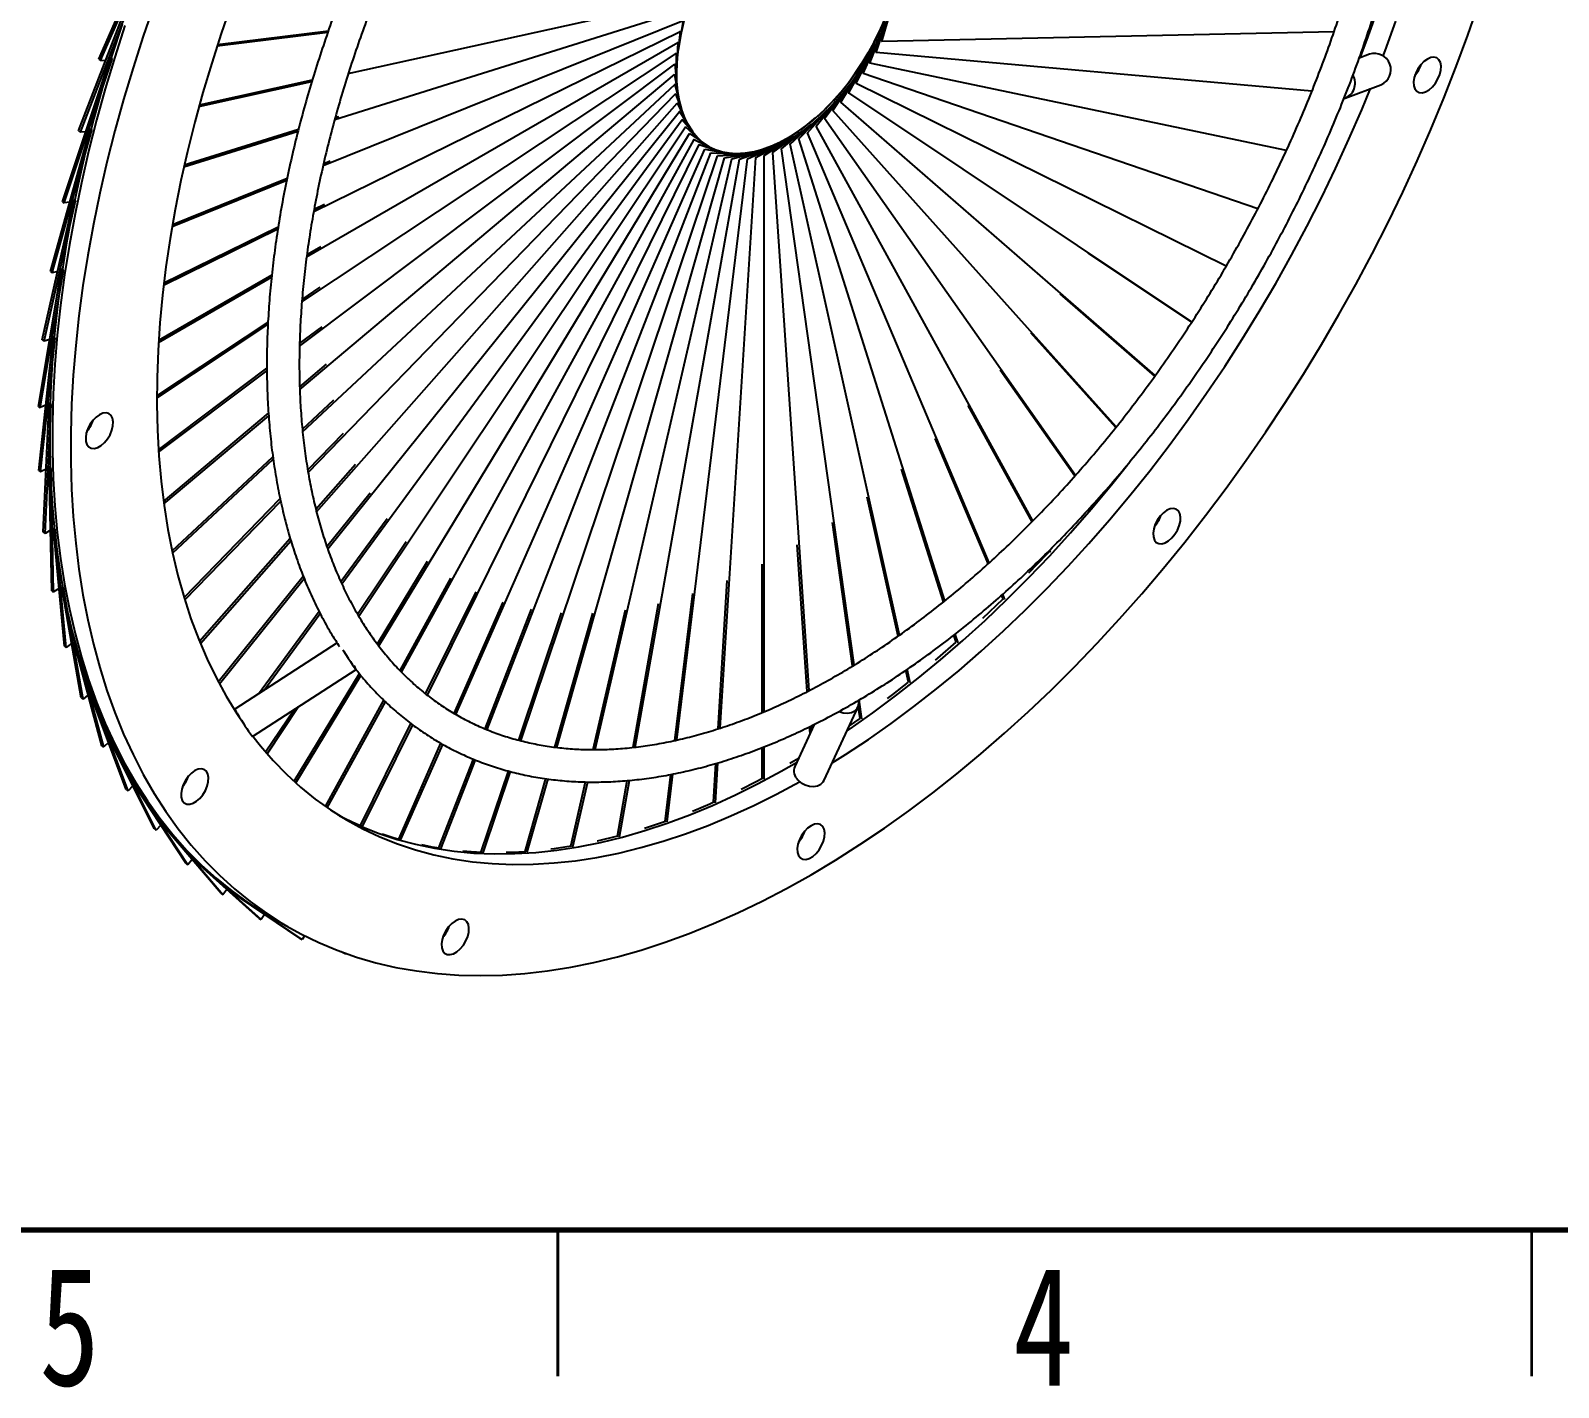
# Paper-space layout 'Sheet10' of a CAD drawing. Header units: millimetres. Extents: x 2 to 418, y 2 to 295.
# Drawn here: x 182.9 to 261.4, y 1.9 to 71.6 of the extents above; entities that cross this region are included whole.
import ezdxf

# ---------------------------------------------------------------- set-up
doc = ezdxf.new("R2010")
doc.units = ezdxf.units.MM
doc.styles.add('SLDTEXTSTYLE0', font='TXT', dxfattribs={"width": 0.75})

psp = doc.layouts.new('Sheet10')

# ---------------------------------------------------------------- linework, layer by layer
at = {"color": 7, "linetype": 'Continuous', "lineweight": 25}
for p, q in [((186.437425, 70.108509), (189.687996, 77.513802)), ((186.52911, 70.047797), (189.77968, 77.453091)), ((185.405749, 66.430263), (188.267258, 73.848397)), ((185.49776, 66.369541), (188.359269, 73.787675)), ((199.251161, 69.369376), (216.83377, 73.256978)), ((226.646442, 71.018835), (227.262546, 73.152545)), ((198.554013, 67.010259), (216.619969, 72.678168)), ((216.619969, 72.678168), (216.275906, 71.146299)), ((226.350247, 70.458819), (227.073131, 72.589002)), ((226.537402, 71.509216), (226.970634, 72.619674)), ((192.51451, 70.784788), (198.204552, 71.490878)), ((192.538987, 70.859982), (198.231078, 71.566327)), ((197.479727, 62.296089), (216.283599, 71.524327)), ((197.961887, 64.649792), (216.436237, 72.099539)), ((216.283599, 71.524327), (216.119269, 70.019155)), ((216.436237, 72.099539), (216.180212, 70.577358)), ((216.260701, 71.539038), (216.283599, 71.524327)), ((225.686606, 69.379624), (226.608933, 71.467922)), ((225.968281, 70.416986), (226.510922, 71.51427)), ((226.029704, 69.911394), (226.854854, 72.026412)), ((226.265214, 70.957948), (226.754802, 72.066455)), ((249.856152, 71.510539), (226.646442, 71.018835)), ((197.11264, 59.958031), (216.162911, 70.955749)), ((216.162911, 70.955749), (216.093935, 69.475453)), ((216.139922, 70.970411), (216.162911, 70.955749)), ((225.322872, 68.866481), (226.336745, 70.916654)), ((225.648263, 69.889354), (226.239872, 70.966175)), ((226.622931, 71.030551), (226.646442, 71.018835)), ((184.576451, 62.788439), (187.034621, 70.176934)), ((184.6688, 62.727742), (187.12697, 70.116236)), ((186.437425, 70.108509), (186.52911, 70.047797)), ((186.792125, 70.024285), (186.52911, 70.047797)), ((187.034621, 70.176934), (187.084376, 70.183108)), ((187.034621, 70.176934), (187.12697, 70.116236)), ((187.12697, 70.116236), (187.15087, 70.119202)), ((196.748215, 55.371341), (216.019898, 69.851159)), ((196.865823, 57.645322), (216.074846, 70.396985)), ((215.99673, 69.865702), (216.019898, 69.851159)), ((216.019898, 69.851159), (216.152268, 68.446486)), ((216.051768, 70.411591), (216.074846, 70.396985)), ((216.074846, 70.396985), (216.104819, 68.949999)), ((224.541737, 67.907438), (225.719794, 69.84806)), ((224.940536, 68.374836), (226.039812, 70.375691)), ((224.946251, 68.885794), (225.620702, 69.894848)), ((225.30695, 69.378003), (225.942715, 70.425302)), ((226.006037, 69.923124), (226.029704, 69.911394)), ((247.412221, 65.420786), (226.029704, 69.911394)), ((226.326656, 70.470537), (226.350247, 70.458819)), ((248.7181, 68.458856), (226.350247, 70.458819)), ((251.677503, 70.35789), (251.147238, 70.159428)), ((191.605177, 67.759944), (197.40683, 69.042718)), ((196.760786, 53.145077), (215.998374, 69.321323)), ((199.27993, 69.45687), (199.33032, 69.468011)), ((215.975117, 69.335796), (215.998374, 69.321323)), ((215.998374, 69.321323), (216.236349, 67.968512)), ((224.128703, 67.466901), (225.378481, 69.336709)), ((224.568182, 68.415479), (225.275278, 69.378055)), ((225.662866, 69.391374), (225.686606, 69.379624)), ((245.941364, 62.420071), (225.686606, 69.379624)), ((191.581373, 67.673547), (197.380589, 68.955783)), ((196.907675, 50.978113), (216.010393, 68.810442)), ((197.19331, 48.883274), (216.05589, 68.321371)), ((215.987049, 68.824837), (216.010393, 68.810442)), ((216.010393, 68.810442), (216.356843, 67.519544)), ((216.032461, 68.335683), (216.05589, 68.321371)), ((216.05589, 68.321371), (216.513233, 67.102874)), ((223.269242, 66.6761), (224.639714, 68.374184)), ((223.703746, 67.055688), (225.017782, 68.8445)), ((223.768481, 67.550912), (224.520945, 68.398504)), ((224.174859, 67.969687), (224.908081, 68.878186)), ((224.916664, 68.386651), (224.940536, 68.374836)), ((242.559439, 56.618728), (224.940536, 68.374836)), ((225.299064, 68.878259), (225.322872, 68.866481)), ((244.318794, 59.479257), (225.322872, 68.866481)), ((250.429684, 68.111297), (252.261708, 68.796966)), ((197.621645, 46.87416), (216.134608, 67.856847)), ((216.111097, 67.87107), (216.134608, 67.856847)), ((216.134608, 67.856847), (216.704708, 66.721581)), ((222.381351, 66.020098), (223.840012, 67.509618)), ((222.82762, 66.330258), (224.246391, 67.928393)), ((222.925709, 66.803617), (223.695132, 67.512583)), ((223.35132, 67.161496), (224.115892, 67.942244)), ((224.104719, 67.478814), (224.128703, 67.466901)), ((238.672092, 51.230271), (224.128703, 67.466901)), ((224.517806, 67.919298), (224.541737, 67.907438)), ((240.672504, 53.861887), (224.541737, 67.907438)), ((198.196001, 44.96506), (216.246109, 67.419466)), ((198.581425, 67.108595), (198.763526, 67.165727)), ((198.918912, 43.170836), (216.389769, 67.011675)), ((216.222518, 67.433594), (216.246109, 67.419466)), ((216.246109, 67.419466), (216.93016, 66.378495)), ((216.366102, 67.025704), (216.389769, 67.011675)), ((216.389769, 67.011675), (217.18819, 66.076159)), ((221.484864, 65.513548), (222.99724, 66.762323)), ((221.93293, 65.747352), (223.422851, 67.120202)), ((222.058692, 66.190286), (222.816195, 66.74529)), ((222.494028, 66.479276), (223.26105, 67.112609)), ((223.245168, 66.688141), (223.269242, 66.6761)), ((234.401439, 46.409048), (223.269242, 66.6761)), ((223.679714, 67.067661), (223.703746, 67.055688)), ((236.577086, 48.739442), (223.703746, 67.055688)), ((183.954168, 59.203403), (185.996977, 66.519943)), ((184.046866, 59.142766), (186.089675, 66.459306)), ((185.405749, 66.430263), (185.49776, 66.369541)), ((185.769811, 66.375309), (185.49776, 66.369541)), ((185.996977, 66.519943), (186.047205, 66.531048)), ((185.996977, 66.519943), (186.089675, 66.459306)), ((186.089675, 66.459306), (186.114209, 66.46473)), ((190.809684, 64.580599), (196.674844, 66.4207)), ((190.83138, 64.677141), (196.699362, 66.518128)), ((199.791954, 41.506766), (216.564784, 66.635755)), ((200.815555, 39.988333), (216.770175, 66.293806)), ((201.988803, 38.630925), (217.004794, 65.987743)), ((216.541044, 66.64968), (216.564784, 66.635755)), ((216.564784, 66.635755), (217.477122, 65.816802)), ((216.746367, 66.307624), (216.770175, 66.293806)), ((216.770175, 66.293806), (217.784061, 65.609698)), ((216.980922, 66.001451), (217.004794, 65.987743)), ((217.004794, 65.987743), (218.104082, 65.451556)), ((220.167767, 65.057724), (221.693667, 65.896971)), ((220.599808, 65.167767), (222.130224, 66.148992)), ((221.039661, 65.319992), (222.56556, 66.437982)), ((221.1868, 65.724621), (221.905094, 66.119683)), ((221.622136, 65.938265), (222.363266, 66.41344)), ((222.357211, 66.032294), (222.381351, 66.020098)), ((229.872753, 42.300027), (222.381351, 66.020098)), ((222.80351, 66.342374), (222.82762, 66.330258)), ((232.15983, 44.259898), (222.82762, 66.330258)), ((203.311382, 37.453779), (217.267329, 65.719276)), ((204.777843, 36.46949), (217.556312, 65.489908)), ((206.381053, 35.688658), (217.870125, 65.300919)), ((208.113101, 35.121757), (218.207016, 65.153368)), ((217.243398, 65.732871), (217.267329, 65.719276)), ((217.267329, 65.719276), (218.445397, 65.334283)), ((217.532327, 65.503388), (217.556312, 65.489908)), ((217.556312, 65.489908), (218.806099, 65.258534)), ((217.749811, 65.632808), (218.045276, 65.488692)), ((217.846093, 65.314284), (217.870125, 65.300919)), ((217.870125, 65.300919), (219.18417, 65.224733)), ((218.03255, 65.49285), (218.414318, 65.368088)), ((218.182942, 65.166616), (218.207016, 65.153368)), ((218.207016, 65.153368), (219.577495, 65.233069)), ((218.373866, 65.375577), (218.805131, 65.295737)), ((218.565099, 65.04808), (219.983875, 65.283495)), ((218.734568, 65.299828), (219.214946, 65.271977)), ((218.942372, 64.985643), (220.401038, 65.375728)), ((219.112639, 65.266027), (219.640862, 65.296746)), ((219.336725, 64.966407), (220.82665, 65.509255)), ((219.505964, 65.274363), (220.079874, 65.369591)), ((219.745953, 64.990479), (221.258331, 65.683327)), ((219.912344, 65.324789), (220.528911, 65.489675)), ((220.329507, 65.417023), (220.984862, 65.655799)), ((220.575615, 65.180343), (220.599808, 65.167767)), ((220.599938, 36.609137), (220.599808, 65.167767)), ((220.755119, 65.550549), (221.444618, 65.866421)), ((221.015471, 65.332466), (221.039661, 65.319992)), ((222.9024, 37.693845), (221.039661, 65.319992)), ((221.460684, 65.525924), (221.484864, 65.513548)), ((225.226727, 39.006876), (221.484864, 65.513548)), ((221.908767, 65.759636), (221.93293, 65.747352)), ((227.556729, 40.541737), (221.93293, 65.747352)), ((197.986516, 64.757805), (198.326133, 64.894755)), ((209.964533, 34.777253), (218.565099, 65.04808)), ((211.92537, 34.665033), (218.942372, 64.985643)), ((213.984047, 34.794563), (219.336725, 64.966407)), ((216.125347, 35.160531), (219.745953, 64.990479)), ((218.335483, 35.763778), (220.167767, 65.057724)), ((218.540989, 65.061212), (218.565099, 65.04808)), ((218.918232, 64.99866), (218.942372, 64.985643)), ((219.312562, 64.97931), (219.336725, 64.966407)), ((219.721773, 65.00327), (219.745953, 64.990479)), ((220.143577, 65.070406), (220.167767, 65.057724)), ((190.204098, 61.521478), (196.091756, 63.895665)), ((190.222285, 61.626893), (196.113147, 64.002372)), ((183.542382, 55.695203), (185.16013, 62.897876)), ((183.635435, 55.634662), (185.253184, 62.837335)), ((184.576451, 62.788439), (184.6688, 62.727742)), ((184.947847, 62.76237), (184.6688, 62.727742)), ((185.16013, 62.897876), (185.210365, 62.913637)), ((185.16013, 62.897876), (185.253184, 62.837335)), ((185.253184, 62.837335), (185.278215, 62.845188)), ((197.500199, 62.412409), (198.020587, 62.667796)), ((189.768583, 58.511748), (195.635603, 61.391062)), ((189.781928, 58.62457), (195.652525, 61.50564)), ((197.12767, 60.081113), (197.848597, 60.497304)), ((242.551886, 56.606921), (237.235661, 60.15414)), ((183.343394, 52.283459), (184.528759, 59.33099)), ((183.43681, 52.223048), (184.622175, 59.270578)), ((183.954168, 59.203403), (184.046866, 59.142766)), ((184.330819, 59.20555), (184.046866, 59.142766)), ((184.528759, 59.33099), (184.578544, 59.351065)), ((184.528759, 59.33099), (184.622175, 59.270578)), ((184.622175, 59.270578), (184.647564, 59.280816)), ((189.506392, 55.566946), (195.31045, 58.917627)), ((189.513659, 55.685545), (195.322536, 59.039009)), ((196.877524, 57.775657), (197.811125, 58.395417)), ((240.65606, 53.839438), (235.803855, 58.064401)), ((189.420026, 52.702526), (195.120622, 56.486793)), ((189.420099, 52.825142), (195.128834, 56.614812)), ((183.358318, 48.987251), (184.106395, 55.83923)), ((183.452101, 48.927003), (184.200178, 55.778983)), ((183.542382, 55.695203), (183.635435, 55.634662)), ((183.922184, 55.724624), (183.635435, 55.634662)), ((184.106395, 55.83923), (184.155289, 55.863226)), ((184.106395, 55.83923), (184.200178, 55.778983)), ((184.200178, 55.778983), (184.225781, 55.791548)), ((196.753085, 55.505856), (197.90838, 56.373889)), ((238.646355, 51.198129), (234.294306, 56.056873)), ((189.503111, 50.058573), (195.071979, 54.242753)), ((196.757275, 53.281491), (198.139819, 54.444026)), ((236.541604, 48.698923), (232.715457, 54.142783)), ((189.511199, 49.933794), (195.071402, 54.111464)), ((196.89503, 51.114515), (198.504147, 52.61662)), ((183.343394, 52.283459), (183.43681, 52.223048)), ((183.724246, 52.338956), (183.43681, 52.223048)), ((183.58707, 45.825011), (183.895401, 52.442126)), ((183.681221, 45.764961), (183.989552, 52.382075)), ((183.895401, 52.442126), (183.942985, 52.469597)), ((183.895401, 52.442126), (183.989552, 52.382075)), ((183.989552, 52.382075), (184.015227, 52.396898)), ((189.763756, 47.400874), (195.155161, 51.934327)), ((189.780805, 47.275844), (195.16309, 51.801627)), ((234.355196, 46.363048), (231.076138, 52.332834)), ((197.170967, 49.017747), (198.999326, 50.901891)), ((232.103555, 44.209079), (229.385516, 50.637149)), ((190.20226, 44.866835), (195.381149, 49.701311)), ((190.228881, 44.743479), (195.398271, 49.569089)), ((183.358318, 48.987251), (183.452101, 48.927003)), ((183.738151, 49.067386), (183.452101, 48.927003)), ((183.896955, 49.158674), (183.942844, 49.189137)), ((184.02837, 42.814425), (183.896955, 49.158674)), ((183.896955, 49.158674), (183.991476, 49.098852)), ((183.991476, 49.098852), (184.017079, 49.115849)), ((184.122891, 42.754604), (183.991476, 49.098852)), ((197.589239, 47.00482), (199.622588, 49.309428)), ((229.806671, 42.24617), (227.653045, 49.06521)), ((198.153375, 45.09009), (200.370447, 47.848137)), ((190.817974, 42.470916), (195.752215, 47.555707)), ((190.854577, 42.351138), (195.77902, 47.425832)), ((227.480689, 40.489308), (225.888415, 47.625809)), ((237.566273, 47.332023), (237.561896, 47.338251)), ((198.866119, 43.288523), (201.23872, 46.526189)), ((225.142071, 38.955733), (224.101493, 46.326995)), ((183.58707, 45.825011), (183.681221, 45.764961)), ((183.963873, 45.928135), (183.681221, 45.764961)), ((184.11105, 46.007237), (184.154892, 46.040178)), ((184.679752, 39.972329), (184.11105, 46.007237)), ((184.11105, 46.007237), (184.205937, 45.947675)), ((184.205937, 45.947675), (184.231325, 45.96675)), ((184.774639, 39.912767), (184.205937, 45.947675)), ((191.609339, 40.227171), (196.270063, 45.509659)), ((191.656121, 40.112805), (196.306834, 45.383947)), ((199.729259, 41.615535), (202.222553, 45.350979)), ((222.810018, 37.645713), (222.302274, 45.176032)), ((235.21198, 44.803204), (235.190423, 44.842449)), ((235.298712, 44.775491), (235.236794, 44.888218)), ((200.743433, 40.086781), (203.316442, 44.329077)), ((220.500852, 36.565809), (220.500818, 44.179356)), ((192.573858, 38.149149), (196.935767, 43.575381)), ((192.630797, 38.041925), (196.982571, 43.455549)), ((201.907937, 38.717859), (204.514271, 43.466198)), ((218.231149, 35.73159), (218.7072, 43.342541)), ((184.02837, 42.814425), (184.122891, 42.754604)), ((184.400215, 42.938702), (184.122891, 42.754604)), ((184.536488, 43.005439), (184.577975, 43.040324)), ((185.537572, 37.314617), (184.536488, 43.005439)), ((184.536488, 43.005439), (184.631738, 42.946165)), ((184.631738, 42.946165), (184.656769, 42.967213)), ((185.632821, 37.255343), (184.631738, 42.946165)), ((203.220511, 37.523915), (205.809341, 42.767169)), ((216.017079, 35.136815), (216.931451, 42.670267)), ((231.823601, 41.405612), (232.867679, 42.401949)), ((232.867679, 42.401949), (232.790026, 42.585596)), ((232.956761, 42.375183), (232.846424, 42.636126)), ((194.648378, 37.532967), (197.749711, 41.765065)), ((194.91287, 37.704166), (197.806397, 41.652691)), ((204.679387, 36.524182), (207.194409, 42.235899)), ((206.277431, 35.729999), (208.66173, 41.875357)), ((208.005703, 35.149832), (210.203097, 41.687562)), ((209.854823, 34.792441), (211.809891, 41.673563)), ((211.814066, 34.664603), (213.473127, 41.833438)), ((213.873247, 34.780682), (215.183502, 42.166293)), ((185.044816, 40.115765), (184.774639, 39.912767)), ((185.17089, 40.170066), (185.20976, 40.206351)), ((186.597032, 34.856151), (185.17089, 40.170066)), ((185.17089, 40.170066), (185.266497, 40.111109)), ((185.266497, 40.111109), (185.291031, 40.134011)), ((186.692638, 34.797194), (185.266497, 40.111109)), ((198.678912, 40.141828), (193.428115, 36.743123)), ((230.462138, 40.170763), (230.344393, 40.543578)), ((230.553517, 40.144521), (230.411304, 40.59481)), ((184.679752, 39.972329), (184.774639, 39.912767)), ((194.333746, 35.343976), (199.648151, 38.783853)), ((196.46668, 33.035406), (199.820171, 38.564535)), ((196.551783, 32.95836), (199.895333, 38.4711)), ((228.008845, 38.122137), (227.871856, 38.736114)), ((228.102418, 38.09598), (227.948014, 38.788016)), ((185.537572, 37.314617), (185.632821, 37.255343)), ((185.894163, 37.475097), (185.632821, 37.255343)), ((186.010709, 37.516976), (186.046749, 37.554117)), ((187.852209, 32.610681), (186.010709, 37.516976)), ((186.010709, 37.516976), (186.106663, 37.45836)), ((186.106663, 37.45836), (186.130563, 37.48299)), ((187.948163, 32.552065), (186.106663, 37.45836)), ((195.083805, 34.453037), (196.701384, 36.876487)), ((198.079135, 31.742373), (201.073691, 37.197991)), ((198.172165, 31.6776), (201.157059, 37.115615)), ((225.521555, 36.267536), (225.43456, 36.883792)), ((225.617174, 36.241017), (225.479742, 37.214562)), ((193.708062, 36.249807), (193.714141, 36.258101)), ((193.774917, 36.151309), (193.778757, 36.156548)), ((195.007493, 34.541404), (196.463174, 36.7223)), ((223.681434, 33.096323), (225.422624, 36.855698)), ((224.974992, 35.889223), (225.521555, 36.267536)), ((199.882135, 30.762579), (202.46942, 36.002703)), ((199.981308, 30.709258), (202.560081, 35.932143)), ((223.169474, 35.956659), (222.169103, 33.796773)), ((222.955112, 35.493834), (222.931727, 35.840649)), ((223.038587, 35.674064), (223.024393, 35.88458)), ((186.597032, 34.856151), (186.692638, 34.797194)), ((186.943604, 35.03147), (186.692638, 34.797194)), ((187.051247, 35.061006), (187.084299, 35.098468)), ((189.296082, 30.590764), (187.051247, 35.061006)), ((187.051247, 35.061006), (187.147539, 35.002756)), ((187.147539, 35.002756), (187.170671, 35.028974)), ((189.392375, 30.532514), (187.147539, 35.002756)), ((201.837971, 30.071212), (204.003846, 34.99)), ((201.938493, 30.021211), (204.100747, 34.931776)), ((220.500868, 33.180749), (220.50086, 34.772672)), ((220.599953, 33.152177), (220.599946, 34.811327)), ((203.9063, 29.618577), (205.672567, 34.171004)), ((204.00785, 29.571899), (205.77688, 34.131446)), ((217.995605, 31.965804), (218.120004, 33.954651)), ((218.096035, 31.935574), (218.22431, 33.986391)), ((221.92353, 33.967235), (222.368645, 34.227603)), ((206.075567, 29.407254), (207.472653, 33.563893)), ((206.177807, 29.363835), (207.58047, 33.537063)), ((208.33365, 29.43847), (209.394721, 33.173051)), ((208.436228, 29.398181), (209.504619, 33.158523)), ((210.667923, 29.712097), (211.430652, 33.00786)), ((210.770484, 29.674746), (211.541222, 33.005122)), ((213.065331, 30.226644), (213.570963, 33.076774)), ((213.167519, 30.191983), (213.68077, 33.085062)), ((215.512458, 30.979272), (215.804668, 33.386772)), ((215.61393, 30.947), (215.912819, 33.409526)), ((187.852209, 32.610681), (187.948163, 32.552065)), ((188.187377, 32.798578), (187.948163, 32.552065)), ((188.286685, 32.81589), (188.316643, 32.853158)), ((190.920577, 28.807696), (188.286685, 32.81589)), ((188.286685, 32.81589), (188.383304, 32.758027)), ((188.383304, 32.758027), (188.405539, 32.785687)), ((191.017196, 28.749833), (188.383304, 32.758027)), ((189.618636, 30.788959), (189.392375, 30.532514)), ((189.710115, 30.794183), (189.736928, 30.830772)), ((189.710115, 30.794183), (189.807046, 30.736727)), ((192.71661, 27.271448), (189.710115, 30.794183)), ((189.807046, 30.736727), (189.82826, 30.765675)), ((192.813541, 27.213992), (189.807046, 30.736727)), ((189.296082, 30.590764), (189.392375, 30.532514)), ((191.313576, 29.007192), (191.337245, 29.042652)), ((190.920577, 28.807696), (191.017196, 28.749833)), ((191.229487, 29.013923), (191.017196, 28.749833)), ((191.313576, 29.007192), (191.410804, 28.950161)), ((194.674135, 25.990612), (191.313576, 29.007192)), ((191.410804, 28.950161), (191.430877, 28.980234)), ((194.771363, 25.933581), (191.410804, 28.950161)), ((193.011029, 27.483486), (192.813541, 27.213992)), ((193.088101, 27.464911), (193.108678, 27.498837)), ((193.088101, 27.464911), (193.185609, 27.408319)), ((196.782206, 24.972351), (193.088101, 27.464911)), ((192.71661, 27.271448), (192.813541, 27.213992)), ((193.185609, 27.408319), (193.20443, 27.43935)), ((196.879714, 24.915759), (193.185609, 27.408319)), ((194.674135, 25.990612), (194.771363, 25.933581)), ((194.953405, 26.206316), (194.771363, 25.933581)), ((195.023766, 26.175963), (195.041352, 26.208002)), ((195.023766, 26.175963), (195.121535, 26.119823)), ((195.050538, 26.202695), (195.19196, 26.121055)), ((195.121535, 26.119823), (195.138994, 26.151631)), ((195.589389, 25.891623), (195.121535, 26.119823)), ((195.19196, 26.121055), (196.134769, 25.576782)), ((196.997394, 25.109786), (196.879714, 24.915759)), ((196.782206, 24.972351), (196.879714, 24.915759)), ((199.126803, 24.166219), (198.87648, 24.288317)), ((199.141091, 24.19225), (199.126803, 24.166219))]:
    psp.add_line(p, q, dxfattribs=at)
at = {"color": 7, "linetype": 'Continuous', "lineweight": 70}
psp.add_line((410, 10), (10, 10), dxfattribs=at)
at = {"color": 7, "linetype": 'Continuous', "lineweight": 35}
for p, q in [((210, 2.5), (210, 10)), ((210, 10), (210, 2.5)), ((260, 10), (260, 2.5))]:
    psp.add_line(p, q, dxfattribs=at)
at = {"color": 7, "linetype": 'Continuous', "lineweight": 25, "flags": 128}
for points in [[(189.286916, 72.908215), (188.725614, 71.285644), (188.201798, 69.663994), (187.716041, 68.045036), (187.268876, 66.430542), (186.86079, 64.822276), (186.49223, 63.221998), (186.163599, 61.631458), (185.875257, 60.052394), (185.627518, 58.486534), (185.420653, 56.935589), (185.25489, 55.401255), (185.130408, 53.885211), (185.047345, 52.389114), (185.005791, 50.914599), (185.005791, 49.463281), (185.047345, 48.036744), (185.130408, 46.63655), (185.25489, 45.264229), (185.420653, 43.921282), (185.627518, 42.609177), (185.875257, 41.32935), (186.163599, 40.083199), (186.49223, 38.872088), (186.86079, 37.69734), (187.268876, 36.560241), (187.716041, 35.462033), (188.201798, 34.403917), (188.725614, 33.387052), (189.286916, 32.412547), (189.885092, 31.48147), (190.519487, 30.594838), (191.189407, 29.753621), (191.89412, 28.958738), (192.632855, 28.211059), (193.404804, 27.511401), (194.209124, 26.86053), (195.044934, 26.259157), (195.911321, 25.707939), (196.807337, 25.20748), (197.732003, 24.758327), (198.684307, 24.36097), (199.663209, 24.015845), (200.667637, 23.723329), (201.696493, 23.483741), (202.748653, 23.297344), (203.822966, 23.164341), (204.918257, 23.084878), (206.033329, 23.059042), (207.166961, 23.086861), (208.317915, 23.168305), (209.484932, 23.303283), (210.666735, 23.49165), (211.862034, 23.733199), (213.069519, 24.027666), (214.287872, 24.374728), (215.51576, 24.774007), (216.75184, 25.225065), (217.99476, 25.72741), (219.243162, 26.280492), (220.495681, 26.883707), (221.750946, 27.536394), (223.007585, 28.23784), (224.264224, 28.987279), (225.519489, 29.783889), (226.772007, 30.626802), (228.020409, 31.515094), (229.26333, 32.447794), (230.49941, 33.423884), (231.727297, 34.442294), (232.94565, 35.501912), (234.153136, 36.601578), (235.348434, 37.740092), (236.530238, 38.916206), (237.697255, 40.128636), (238.848209, 41.376056), (239.981841, 42.657101), (241.096912, 43.970371), (242.192203, 45.31443), (243.266516, 46.687808), (244.318676, 48.089004), (245.347533, 49.516484), (246.351961, 50.968688), (247.330862, 52.444029), (248.283167, 53.940893), (249.207833, 55.457642), (250.103849, 56.99262), (250.970236, 58.544146), (251.806046, 60.110525), (252.610365, 61.690044), (253.382315, 63.280975), (254.121049, 64.88158), (254.825762, 66.490106), (255.495682, 68.104797), (256.130077, 69.723886), (256.728253, 71.345602), (257.289556, 72.968173)], [(193.256737, 72.953531), (192.727982, 71.431525), (192.236532, 69.910376), (191.782992, 68.391957), (191.36792, 66.878139), (190.991828, 65.370789), (190.65518, 63.871761), (190.358389, 62.382904), (190.101822, 60.906052), (189.885795, 59.443023), (189.710574, 57.995621), (189.576374, 56.565629), (189.483362, 55.154808), (189.431651, 53.764897), (189.421306, 52.397607), (189.452339, 51.054624), (189.524711, 49.737602), (189.638335, 48.448164), (189.793069, 47.187897), (189.988723, 45.958356), (190.225057, 44.761053), (190.501778, 43.597466), (190.818547, 42.469027), (191.174972, 41.377125), (191.570614, 40.323108), (192.004987, 39.308273), (192.477555, 38.33387), (192.987736, 37.4011), (193.534901, 36.511112), (193.883266, 35.994399)], [(251.193702, 70.176818), (251.537459, 71.08382), (252.084624, 72.605551)], [(251.193702, 70.176818), (251.537459, 71.08382), (252.084624, 72.605551)], [(187.641383, 71.911557), (187.117567, 70.289906), (186.631811, 68.670949), (186.184645, 67.056455), (185.776559, 65.448189), (185.407999, 63.847911), (185.079369, 62.257371), (184.791026, 60.678307), (184.543287, 59.112446), (184.336423, 57.561502), (184.17066, 56.027168), (184.046178, 54.511124), (183.963115, 53.015027), (183.92156, 51.540512), (183.92156, 50.089193), (183.963115, 48.662657), (184.046178, 47.262463), (184.17066, 45.890142), (184.336423, 44.547195), (184.543287, 43.23509), (184.791026, 41.955263), (185.079369, 40.709112), (185.407999, 39.498001), (185.776559, 38.323253), (186.184645, 37.186154), (186.631811, 36.087946), (187.117567, 35.02983), (187.641383, 34.012965), (188.202686, 33.03846), (188.800862, 32.107383), (189.435257, 31.220751), (189.753013, 30.810506)], [(187.782805, 71.829917), (187.258989, 70.208266), (186.773232, 68.589308), (186.326067, 66.974814), (185.917981, 65.366548), (185.549421, 63.766271), (185.22079, 62.17573), (184.932448, 60.596666), (184.684709, 59.030806), (184.477844, 57.479861), (184.312081, 55.945527), (184.187599, 54.429483), (184.104536, 52.933386), (184.062982, 51.458872), (184.062982, 50.007553), (184.104536, 48.581016), (184.187599, 47.180822), (184.312081, 45.808501), (184.477844, 44.465554), (184.684709, 43.153449), (184.932448, 41.873622), (185.22079, 40.627471), (185.549421, 39.41636), (185.917981, 38.241612), (186.326067, 37.104513), (186.773232, 36.006305), (187.258989, 34.94819), (187.782805, 33.931324), (188.344107, 32.956819), (188.942283, 32.025742), (189.576678, 31.13911), (190.246598, 30.297893), (190.951311, 29.50301), (191.690046, 28.755331), (192.461995, 28.055673), (193.266315, 27.404802), (194.102125, 26.803429), (194.968512, 26.252211), (195.19196, 26.121055)], [(187.782805, 71.829917), (187.258989, 70.208266), (186.773232, 68.589308), (186.326067, 66.974814), (185.917981, 65.366548), (185.549421, 63.766271), (185.22079, 62.17573), (184.932448, 60.596666), (184.684709, 59.030806), (184.477844, 57.479861), (184.312081, 55.945527), (184.187599, 54.429483), (184.104536, 52.933386), (184.062982, 51.458872), (184.062982, 50.007553), (184.104536, 48.581016), (184.187599, 47.180822), (184.312081, 45.808501), (184.477844, 44.465554), (184.684709, 43.153449), (184.932448, 41.873622), (185.22079, 40.627471), (185.549421, 39.41636), (185.917981, 38.241612), (186.326067, 37.104513), (186.773232, 36.006305), (187.258989, 34.94819), (187.782805, 33.931324), (188.344107, 32.956819), (188.942283, 32.025742), (189.576678, 31.13911), (190.246598, 30.297893), (190.951311, 29.50301), (191.690046, 28.755331), (192.461995, 28.055673), (193.266315, 27.404802), (194.102125, 26.803429), (194.968512, 26.252211), (195.19196, 26.121055)], [(252.380615, 70.273004), (252.480268, 70.539548), (253.027433, 72.061279)], [(254.646827, 70.114425), (254.470977, 69.987255), (254.306176, 69.81677), (254.162779, 69.613681), (254.049797, 69.39075), (253.974329, 69.161984), (253.941116, 68.941756), (253.952245, 68.743906), (254.007018, 68.580864), (254.101992, 68.462874), (254.2312, 68.397352), (254.386524, 68.388413), (254.558203, 68.43662), (254.735451, 68.538943), (254.907131, 68.688953), (255.062454, 68.877225), (255.191662, 69.091928), (255.286637, 69.319572), (255.341409, 69.545853), (255.352539, 69.756553), (255.319326, 69.938434), (255.243857, 70.080066), (255.130875, 70.172551), (254.987479, 70.210078), (254.822678, 70.190288), (254.646827, 70.114425)], [(224.095037, 33.989327), (224.775234, 34.415412), (225.951247, 35.189804), (227.123633, 36.009702), (228.290948, 36.874096), (229.451754, 37.781922), (230.604621, 38.73206), (231.748129, 39.723341), (232.880868, 40.754543), (234.001444, 41.824396), (235.108475, 42.931581), (236.200597, 44.074734), (237.276466, 45.252448), (238.334756, 46.463271), (239.374163, 47.705711), (240.393406, 48.978238), (241.39123, 50.279285), (242.366406, 51.607247), (243.317731, 52.960489), (244.244035, 54.337345), (245.144175, 55.736117), (246.017043, 57.155083), (246.861564, 58.592493), (247.676696, 60.046578), (248.461437, 61.515546), (249.214818, 62.997587), (249.935912, 64.490876), (250.62383, 65.993572), (251.277726, 67.503824), (251.727961, 68.597201)], [(186.473734, 51.852907), (186.297884, 51.725737), (186.133083, 51.555252), (185.989686, 51.352164), (185.876704, 51.129232), (185.801236, 50.900466), (185.768023, 50.680238), (185.779152, 50.482388), (185.833925, 50.319346), (185.928899, 50.201357), (186.058107, 50.135834), (186.213431, 50.126896), (186.38511, 50.175102), (186.562358, 50.277425), (186.734038, 50.427435), (186.889361, 50.615707), (187.01857, 50.83041), (187.113544, 51.058054), (187.168316, 51.284335), (187.179446, 51.495035), (187.146233, 51.676916), (187.070764, 51.818548), (186.957782, 51.911033), (186.814386, 51.94856), (186.649585, 51.92877), (186.473734, 51.852907)], [(224.855114, 35.630396), (225.008438, 35.734076), (226.180824, 36.553974), (227.348139, 37.418368), (228.508945, 38.326194), (229.661812, 39.276333), (230.80532, 40.267613), (231.938059, 41.298815), (233.058635, 42.368668), (234.165666, 43.475853), (235.257788, 44.619006), (236.333657, 45.79672), (237.391947, 47.007543), (238.431354, 48.249983), (239.261208, 49.28185)], [(224.855114, 35.630396), (225.008438, 35.734076), (226.180824, 36.553974), (227.348139, 37.418368), (228.508945, 38.326194), (229.661812, 39.276333), (230.80532, 40.267613), (231.938059, 41.298815), (233.058635, 42.368668), (234.165666, 43.475853), (235.257788, 44.619006), (236.333657, 45.79672), (237.391947, 47.007543), (238.431354, 48.249983), (239.261208, 49.28185)], [(241.27451, 46.952892), (241.09866, 46.825722), (240.933859, 46.655237), (240.790462, 46.452149), (240.67748, 46.229217), (240.602011, 46.000451), (240.568798, 45.780223), (240.579928, 45.582373), (240.634701, 45.419331), (240.729675, 45.301341), (240.858883, 45.235819), (241.014207, 45.22688), (241.185886, 45.275087), (241.363134, 45.37741), (241.534813, 45.52742), (241.690137, 45.715692), (241.819345, 45.930395), (241.914319, 46.158039), (241.969092, 46.38432), (241.980221, 46.59502), (241.947008, 46.776901), (241.87154, 46.918533), (241.758558, 47.011018), (241.615161, 47.048545), (241.45036, 47.028755), (241.27451, 46.952892)], [(234.194397, 43.732221), (235.116367, 44.700647), (235.21198, 44.803204)], [(229.397439, 39.254307), (229.520391, 39.357973), (230.462138, 40.170763)], [(198.975171, 39.782729), (199.004574, 39.735936), (199.122588, 39.550516), (199.245997, 39.360121), (199.365649, 39.17887), (199.47267, 39.020207), (199.559122, 38.895899), (199.618594, 38.815165), (199.646674, 38.783992), (199.641281, 38.804694), (199.602814, 38.875734), (199.552636, 38.9611)], [(226.92948, 37.290339), (227.206718, 37.500009), (228.008845, 38.122137)], [(224.44222, 36.61615), (224.445066, 36.614974), (224.661027, 36.551341), (224.87739, 36.536255), (225.07811, 36.570836), (225.248299, 36.652518), (225.375336, 36.775244), (225.449799, 36.929912), (225.466165, 37.10505), (225.453575, 37.189437)], [(194.350006, 35.354501), (194.737444, 34.863814), (195.391339, 34.108533), (196.079258, 33.400091), (196.800352, 32.73936), (197.553733, 32.127155), (198.338473, 31.564229), (199.153606, 31.051275), (199.998126, 30.588927), (200.870994, 30.177754), (201.771135, 29.818262), (202.697438, 29.510893), (203.648764, 29.256028), (204.623939, 29.053979), (205.621763, 28.904996), (206.641006, 28.809262), (207.680413, 28.766895), (208.738703, 28.777948), (209.814572, 28.842406), (210.906695, 28.960191), (212.013726, 29.131156), (213.134301, 29.355093), (214.267041, 29.631724), (215.410548, 29.960709), (216.563415, 30.341642), (217.724221, 30.774055), (218.891537, 31.257414), (220.063923, 31.791124), (221.239936, 32.374528), (222.418126, 33.006907), (222.433746, 33.015611)], [(198.792788, 31.269827), (199.055317, 31.133199), (199.928185, 30.722026), (200.828326, 30.362534), (201.754629, 30.055165), (202.705955, 29.8003), (203.68113, 29.598251), (204.678954, 29.449268), (205.698197, 29.353534), (206.737604, 29.311167), (207.795894, 29.32222), (208.871763, 29.386678), (209.963886, 29.504463), (211.070917, 29.675428), (212.191492, 29.899365), (213.324231, 30.175996), (214.467739, 30.504981), (215.620606, 30.885914), (216.781412, 31.318327), (217.948728, 31.801686), (219.121114, 32.335396), (220.297127, 32.9188), (221.475317, 33.551179), (222.263695, 34.001006)], [(198.792788, 31.269827), (199.055317, 31.133199), (199.928185, 30.722026), (200.828326, 30.362534), (201.754629, 30.055165), (202.705955, 29.8003), (203.68113, 29.598251), (204.678954, 29.449268), (205.698197, 29.353534), (206.737604, 29.311167), (207.795894, 29.32222), (208.871763, 29.386678), (209.963886, 29.504463), (211.070917, 29.675428), (212.191492, 29.899365), (213.324231, 30.175996), (214.467739, 30.504981), (215.620606, 30.885914), (216.781412, 31.318327), (217.948728, 31.801686), (219.121114, 32.335396), (220.297127, 32.9188), (221.475317, 33.551179), (222.263695, 34.001006)], [(191.368342, 33.584533), (191.192492, 33.457363), (191.027691, 33.286878), (190.884294, 33.08379), (190.771312, 32.860858), (190.695844, 32.632092), (190.662631, 32.411864), (190.67376, 32.214014), (190.728533, 32.050972), (190.823507, 31.932983), (190.952715, 31.86746), (191.108039, 31.858522), (191.279718, 31.906728), (191.456966, 32.009051), (191.628646, 32.159061), (191.783969, 32.347333), (191.913177, 32.562036), (192.008152, 32.78968), (192.062924, 33.015961), (192.074054, 33.226661), (192.040841, 33.408542), (191.965372, 33.550174), (191.85239, 33.642659), (191.708994, 33.680186), (191.544193, 33.660396), (191.368342, 33.584533)], [(219.413536, 32.626682), (220.155705, 33.000441), (220.522915, 33.192406)], [(222.336013, 33.106378), (222.504335, 32.963059), (222.703876, 32.855598), (222.919836, 32.791965), (223.1362, 32.77688), (223.336919, 32.81146), (223.507109, 32.893143), (223.634146, 33.015869), (223.681434, 33.096323)], [(216.917577, 31.51053), (217.807306, 31.883327), (218.01902, 31.976146)], [(214.449612, 30.62502), (215.479185, 30.967555), (215.536959, 30.987925)], [(223.007585, 30.755508), (222.831734, 30.628338), (222.666933, 30.457853), (222.523537, 30.254765), (222.410555, 30.031833), (222.335086, 29.803067), (222.301873, 29.582839), (222.313003, 29.384989), (222.367775, 29.221947), (222.46275, 29.103958), (222.591958, 29.038435), (222.747281, 29.029496), (222.918961, 29.077703), (223.096209, 29.180026), (223.267888, 29.330036), (223.423212, 29.518308), (223.55242, 29.733011), (223.647394, 29.960655), (223.702167, 30.186936), (223.713296, 30.397636), (223.680083, 30.579517), (223.604615, 30.721149), (223.491633, 30.813634), (223.348236, 30.851161), (223.183435, 30.831371), (223.007585, 30.755508)], [(190.520687, 29.900548), (190.80989, 29.584651), (191.355394, 29.024741)], [(200.982042, 30.339606), (201.613208, 30.136806), (201.862211, 30.06434)], [(212.023444, 29.975104), (212.050071, 29.981006), (213.090613, 30.233269)], [(203.003002, 29.783937), (203.539709, 29.679892), (203.931406, 29.614661)], [(205.129771, 29.468566), (205.556776, 29.435175), (206.101218, 29.406227)], [(207.350457, 29.395256), (207.654473, 29.403861), (208.359513, 29.440202)], [(209.652639, 29.564417), (209.822465, 29.586104), (210.693663, 29.716398)], [(192.208488, 28.234126), (192.320574, 28.137314), (193.124893, 27.486443), (193.128722, 27.48352)], [(194.062466, 26.816668), (194.82709, 26.333852), (195.050538, 26.202695)], [(204.74066, 25.862349), (204.564809, 25.735179), (204.400008, 25.564694), (204.256612, 25.361606), (204.14363, 25.138674), (204.068161, 24.909908), (204.034948, 24.68968), (204.046078, 24.49183), (204.10085, 24.328788), (204.195824, 24.210799), (204.325033, 24.145276), (204.480356, 24.136338), (204.652036, 24.184544), (204.829284, 24.286867), (205.000963, 24.436877), (205.156287, 24.625149), (205.285495, 24.839852), (205.380469, 25.067496), (205.435242, 25.293777), (205.446371, 25.504477), (205.413158, 25.686358), (205.33769, 25.82799), (205.224707, 25.920475), (205.081311, 25.958002), (204.91651, 25.938212), (204.74066, 25.862349)]]:
    psp.add_lwpolyline(points, dxfattribs=at)
at = {"color": 7, "linetype": 'Continuous', "lineweight": 25}
for centre, radius, start, end in [((251.941629, 69.566957), 0.833869, 292.57222213, 108.46635331), ((252.736919, 70.40045), 1.694155, 318.64795976, 341.35741677), ((252.743875, 70.396435), 1.686281, 318.59423048, 341.41114606), ((250.120787, 68.87094), 0.818334, 288.27088719, 29.91031671), ((184.563826, 52.138932), 1.694155, 318.64795976, 341.35741677), ((239.364602, 47.238917), 1.694155, 318.64795976, 341.35741677), ((239.372202, 47.23453), 1.685552, 318.58922607, 341.41615046), ((194.755928, 37.307477), 1.442769, 203.02671602, 215.83749789), ((202.777647, 41.794334), 10.62575, 210.11654325, 217.37647517), ((222.762174, 33.574781), 0.633257, 159.47862439, 227.70348418), ((189.458434, 33.870558), 1.694155, 318.64795976, 341.35741677), ((189.458216, 33.870684), 1.694403, 318.64963854, 341.35573799), ((206.143496, 45.42949), 15.947508, 242.27224859, 246.97227597), ((221.097677, 31.041533), 1.694155, 318.64795976, 341.35741677), ((202.830752, 26.148374), 1.694155, 318.64795976, 341.35741677), ((202.830532, 26.148501), 1.694404, 318.64964535, 341.35573118)]:
    psp.add_arc(centre, radius, start, end, dxfattribs=at)
for points, knots in [([(252.815545, 87.774731), (252.81453, 87.56865), (252.811583, 86.970237), (252.778784, 85.962951), (252.705067, 84.747592), (252.594287, 83.513618), (252.447163, 82.263076), (252.26367, 80.997519), (252.044047, 79.718657), (251.788526, 78.428185), (251.49741, 77.127828), (251.171045, 75.81932), (250.809832, 74.504411), (250.41422, 73.184857), (249.984708, 71.862424), (249.521842, 70.538878), (249.026217, 69.21599), (248.498473, 67.895526), (247.939297, 66.57925), (247.349419, 65.26892), (246.729612, 63.966284), (246.080694, 62.673079), (245.40352, 61.39103), (244.698986, 60.121844), (243.968029, 58.867211), (243.211622, 57.628803), (242.430775, 56.408269), (241.626532, 55.207232), (240.799969, 54.027286), (239.952194, 52.869997), (239.084348, 51.736898), (238.197596, 50.629488), (237.293135, 49.549233), (236.372186, 48.497559), (235.435993, 47.475851), (234.485825, 46.485454), (233.52297, 45.527667), (232.548738, 44.603745), (231.564452, 43.714892), (230.571454, 42.862263), (229.571098, 42.046961), (228.564748, 41.270033), (227.553778, 40.532471), (226.539567, 39.835209), (225.523498, 39.179118), (224.506954, 38.565012), (223.491314, 37.993638), (222.477953, 37.46568), (221.468235, 36.981759), (220.463519, 36.542433), (219.465145, 36.148191), (218.474429, 35.799457), (217.492652, 35.496591), (216.521066, 35.239888), (215.560882, 35.02959), (214.61327, 34.865882), (213.679359, 34.748908), (212.76023, 34.678769), (211.856922, 34.655537), (210.970436, 34.679259), (210.101745, 34.749965), (209.251803, 34.867667), (208.421562, 35.032364), (207.611987, 35.244023), (206.824076, 35.502576), (206.058862, 35.807887), (205.317422, 36.159733), (204.600864, 36.55778), (203.910344, 37.001536), (203.247005, 37.490354), (202.61192, 38.023451), (202.006038, 38.599964), (201.430195, 39.218972), (200.885125, 39.879511), (200.37147, 40.5806), (199.889798, 41.321246), (199.440618, 42.100459), (199.024395, 42.91724), (198.641568, 43.770577), (198.292551, 44.659438), (197.977741, 45.582759), (197.697516, 46.539435), (197.452235, 47.528318), (197.242232, 48.54821), (197.067814, 49.597858), (196.929252, 50.675962), (196.826785, 51.781166), (196.760606, 52.912064), (196.730867, 54.067197), (196.737671, 55.245064), (196.781073, 56.444122), (196.861076, 57.662805), (196.977635, 58.899506), (197.130649, 60.152594), (197.31997, 61.420404), (197.545395, 62.701253), (197.80667, 63.993433), (198.103488, 65.295221), (198.435494, 66.604878), (198.802279, 67.920655), (199.203386, 69.240791), (199.638309, 70.563523), (200.106493, 71.887082), (200.607336, 73.209699), (201.14019, 74.529608), (201.704361, 75.845044), (202.299113, 77.154253), (202.923665, 78.455487), (203.577193, 79.747011), (204.258836, 81.027104), (204.967689, 82.29406), (205.702812, 83.546191), (206.463225, 84.781831), (207.247912, 85.999334), (208.055824, 87.197081), (208.885879, 88.373482), (209.736964, 89.526978), (210.607935, 90.65604), (211.49762, 91.759174), (212.40482, 92.834921), (213.328309, 93.881861), (214.26684, 94.898616), (215.219139, 95.883847), (216.183915, 96.836263), (217.159856, 97.754617), (218.145636, 98.637712), (219.139911, 99.484402), (220.141325, 100.293592), (221.148512, 101.064245), (222.160098, 101.795378), (223.174702, 102.486066), (224.19094, 103.135447), (225.207432, 103.74272), (226.222797, 104.307146), (227.235664, 104.828051), (228.244667, 105.304825), (229.248451, 105.736922), (230.24568, 106.123861), (231.235042, 106.465229), (232.215261, 106.760678), (233.185092, 107.009922), (234.143329, 107.212727), (235.088809, 107.368916), (236.020411, 107.478353), (236.937061, 107.540941), (237.837727, 107.556613), (238.721411, 107.525325), (239.587146, 107.44705), (240.43398, 107.321778), (241.260958, 107.149514), (242.067112, 106.930295), (242.851439, 106.664201), (243.612897, 106.351377), (244.350405, 105.992063), (245.062851, 105.586616), (245.749071, 105.135552), (246.407932, 104.639543), (247.038374, 104.099393), (247.639471, 103.515971), (248.210404, 102.890208), (248.750455, 102.22307), (249.258995, 101.515543), (249.735466, 100.768617), (250.179369, 99.983285), (250.590241, 99.160547), (250.967649, 98.301417), (251.311183, 97.406933), (251.620447, 96.478164), (251.895066, 95.516221), (252.134687, 94.522261), (252.338977, 93.49749), (252.507641, 92.44317), (252.640389, 91.3606), (252.737078, 90.251193), (252.796136, 89.136168), (252.814468, 88.305347), (252.815382, 87.855028), (252.815545, 87.774731)], [0, 0, 0, 0, 0.003009723, 0.008739539, 0.01447037, 0.020202022, 0.025934626, 0.031668265, 0.037402986, 0.043138805, 0.048875715, 0.054613688, 0.060352682, 0.066092642, 0.071833505, 0.0775752, 0.083317653, 0.089060784, 0.094804509, 0.100548745, 0.106293406, 0.112038404, 0.117783652, 0.123529062, 0.129274544, 0.135020004, 0.14076533, 0.146510431, 0.152255219, 0.157999605, 0.1637435, 0.169486815, 0.175229465, 0.180971362, 0.186712424, 0.192452569, 0.198191722, 0.203929812, 0.209666776, 0.215402562, 0.221137128, 0.226870453, 0.232602534, 0.238333397, 0.244063099, 0.249791741, 0.255519473, 0.261246505, 0.266973123, 0.272699642, 0.278426421, 0.284154011, 0.289883086, 0.295614461, 0.301349098, 0.307088115, 0.312832773, 0.31858446, 0.32434465, 0.330114836, 0.335896436, 0.341690667, 0.347498391, 0.353319941, 0.35915496, 0.365002271, 0.370859822, 0.376724741, 0.382593519, 0.388461331, 0.39432408, 0.400178483, 0.406021982, 0.411852882, 0.417670352, 0.423474338, 0.429265408, 0.435044576, 0.440813142, 0.446572539, 0.45232423, 0.45806962, 0.463810009, 0.469546563, 0.475280296, 0.481012075, 0.486742627, 0.492472545, 0.49820229, 0.503932144, 0.509662427, 0.515393379, 0.521125177, 0.526857943, 0.532591754, 0.538326651, 0.544062648, 0.549799731, 0.555537871, 0.561277025, 0.567017135, 0.572758137, 0.57849996, 0.584242527, 0.589985759, 0.595729572, 0.601473883, 0.607218604, 0.612963648, 0.618708928, 0.624454355, 0.630199841, 0.635945286, 0.641690581, 0.647435638, 0.653180367, 0.65892468, 0.664668487, 0.670411702, 0.676154236, 0.681896004, 0.687636923, 0.693376914, 0.699115901, 0.704853813, 0.710590591, 0.716326182, 0.722060549, 0.727793673, 0.733525556, 0.739256226, 0.74498575, 0.750714234, 0.756441837, 0.762168781, 0.767895365, 0.773621893, 0.779348763, 0.785076543, 0.79080593, 0.796537761, 0.802273024, 0.80801286, 0.813758554, 0.819511509, 0.825273209, 0.831045141, 0.836828701, 0.842625059, 0.848435003, 0.854258767, 0.860095868, 0.86594499, 0.871803941, 0.877669732, 0.883538774, 0.889406016, 0.895267627, 0.901120424, 0.906961985, 0.912790756, 0.91860604, 0.924407893, 0.930196968, 0.935974336, 0.941741326, 0.947499384, 0.953249966, 0.958994466, 0.964734163, 0.970470197, 0.976203561, 0.981935097, 0.98766551, 0.993395374, 0.998822312, 1, 1, 1, 1]), ([(199.638314, 38.790605), (199.769282, 38.624508), (200.08923, 38.218743), (200.635372, 37.62062), (201.270072, 36.991312), (201.935499, 36.407273), (202.629175, 35.86724), (203.35059, 35.372278), (204.098721, 34.922749), (204.872666, 34.519156), (205.67148, 34.161921), (206.494221, 33.851442), (207.33996, 33.588075), (208.207761, 33.372153), (209.096648, 33.203986), (210.005598, 33.083854), (210.933531, 33.011998), (211.879306, 32.988605), (212.841724, 33.013799), (213.819531, 33.08763), (214.811426, 33.210069), (215.816071, 33.381), (216.832105, 33.600223), (217.858146, 33.867453), (218.892806, 34.182325), (219.934697, 34.544396), (220.982433, 34.953152), (222.034634, 35.408011), (223.089934, 35.908332), (224.146973, 36.45341), (225.204396, 37.042487), (226.260864, 37.674747), (227.315046, 38.34933), (228.365635, 39.06533), (229.41133, 39.821793), (230.450843, 40.617726), (231.482896, 41.452085), (232.506221, 42.32379), (233.519563, 43.231715), (234.52168, 44.174693), (235.511343, 45.151521), (236.487337, 46.160952), (237.448464, 47.201706), (238.393544, 48.272465), (239.321411, 49.371875), (240.230925, 50.498549), (241.120962, 51.65107), (241.990423, 52.827989), (242.838232, 54.027826), (243.663338, 55.249077), (244.464717, 56.490213), (245.241372, 57.749677), (245.992336, 59.025896), (246.716671, 60.317273), (247.413469, 61.622192), (248.081855, 62.939022), (248.720991, 64.26612), (249.330071, 65.601831), (249.908324, 66.944493), (250.455018, 68.292433), (250.969456, 69.643976), (251.45098, 70.99744), (251.898969, 72.351146), (252.312843, 73.703413), (252.692059, 75.052562), (253.036116, 76.396921), (253.344553, 77.734822), (253.616949, 79.064607), (253.852921, 80.384625), (254.052146, 81.693246), (254.214265, 82.988812), (254.339247, 84.269834), (254.426043, 85.534255), (254.474343, 86.703522), (254.479778, 87.443401), (254.482212, 87.774731)], [0, 0, 0, 0, 0.009475961, 0.023149196, 0.036796616, 0.050420357, 0.064023765, 0.077611295, 0.091188297, 0.104760722, 0.118333302, 0.131911591, 0.145501364, 0.159107686, 0.172734651, 0.186385217, 0.200061149, 0.213763049, 0.227490478, 0.24124213, 0.25501604, 0.268809804, 0.282620776, 0.296446243, 0.31028356, 0.324130251, 0.337984071, 0.351843043, 0.365705466, 0.379569907, 0.393435184, 0.407300087, 0.421163934, 0.43502621, 0.448886541, 0.462744671, 0.476600441, 0.490453772, 0.504304647, 0.518153104, 0.531999218, 0.545843099, 0.559684879, 0.573524711, 0.587362762, 0.601199211, 0.615034244, 0.628868052, 0.642700834, 0.656532787, 0.670364115, 0.684195021, 0.69802571, 0.711856387, 0.725687217, 0.739518379, 0.75335008, 0.767182525, 0.781015922, 0.794850474, 0.808686386, 0.822523859, 0.836363089, 0.850204267, 0.864047577, 0.877893192, 0.891741267, 0.905591942, 0.919445328, 0.933301503, 0.947160503, 0.96102231, 0.974886838, 0.988753919, 1, 1, 1, 1]), ([(198.647784, 72.724415), (198.599247, 72.5963), (198.380017, 72.017628), (198.023204, 70.986487), (197.578976, 69.633037), (197.171448, 68.281145), (196.797997, 66.932697), (196.459965, 65.58931), (196.15758, 64.252665), (195.891315, 62.924415), (195.661529, 61.606208), (195.468557, 60.29968), (195.312688, 59.006455), (195.194172, 57.728141), (195.113217, 56.466333), (195.069986, 55.22261), (195.064602, 53.998534), (195.097144, 52.795652), (195.167645, 51.615494), (195.276092, 50.459585), (195.42242, 49.329429), (195.606514, 48.226514), (195.828205, 47.152304), (196.087262, 46.10824), (196.383402, 45.095751), (196.716241, 44.1162), (197.085456, 43.171066), (197.490163, 42.26124), (197.931217, 41.389612), (198.364788, 40.618701), (198.66692, 40.156291), (198.797133, 39.957002)], [0, 0, 0, 0, 0.010132953, 0.045768691, 0.081409038, 0.117054485, 0.152705499, 0.188362518, 0.22402594, 0.259696108, 0.295373299, 0.331057696, 0.366749372, 0.402448253, 0.438154085, 0.473866391, 0.50958442, 0.545307091, 0.581032927, 0.616759704, 0.652484265, 0.688203297, 0.723912789, 0.759607991, 0.795283408, 0.830932842, 0.866549499, 0.902126187, 0.937655608, 0.973130756, 1, 1, 1, 1])]:
    psp.add_open_spline(points, degree=3, knots=knots, dxfattribs=at)

# ---------------------------------------------------------------- texts
at = {"color": 7, "linetype": 'Continuous', "lineweight": 0, "char_height": 6.096, "attachment_point": 2, "style": 'SLDTEXTSTYLE0'}
for s, insert in [('5', (184.938617, 8.11369)), ('4', (234.938617, 8.11369))]:
    psp.add_mtext(s, dxfattribs=dict(at, insert=insert))

doc.saveas('drawing.dxf')
